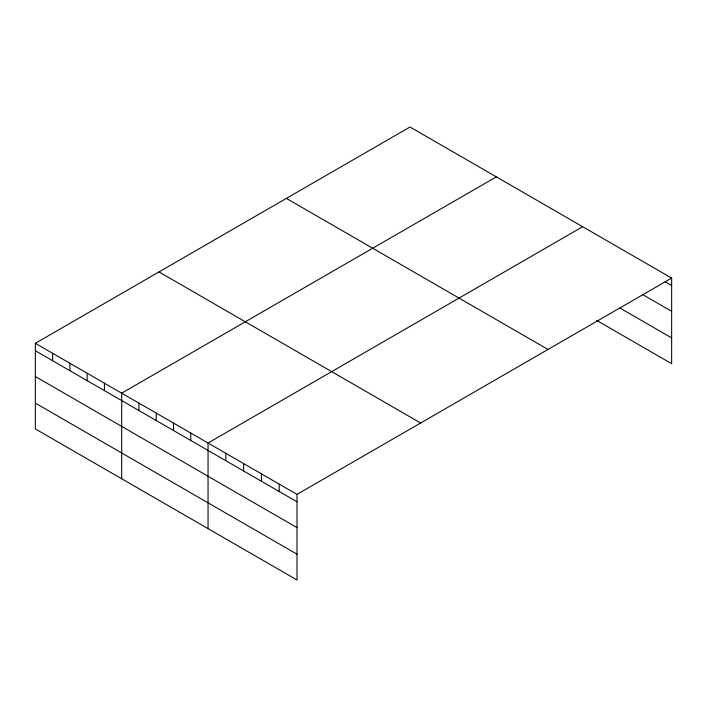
<?xml version="1.0" encoding="UTF-8"?>
<svg xmlns="http://www.w3.org/2000/svg" width="707" height="707" viewBox="0 0 707 707"><rect width="100%" height="100%" fill="white"/><g stroke="black" fill="none" stroke-linecap="round" stroke-linejoin="round"><path stroke-width="1.06" d="M596.735 320.439L671.65 363.69L671.65 278.081L409.998 127.013L35.35 343.31L35.35 428.919L297.002 579.987L297.002 494.379L35.35 343.31M496.341 176.865L121.692 393.163L121.692 478.772M582.683 226.717L208.044 443.015L208.044 528.624M297.002 494.379L671.65 278.081M665.093 281.722L671.65 285.504M642.619 294.545L671.65 311.31M620.145 308.155L671.65 337.884M286.362 198.393L548.013 349.461M158.987 271.93L420.638 422.998M35.35 350.743L297.002 501.802M35.35 376.539L297.002 527.608M35.35 403.123L297.002 554.182M279.212 484.109L279.212 491.533M261.422 473.831L261.422 481.264M243.632 463.562L243.632 470.986M225.833 453.284L225.833 460.717M190.775 433.046L190.775 440.47M173.507 423.078L173.507 430.501M156.238 413.109L156.238 420.532M138.97 403.131L138.97 410.564M104.424 383.194L104.424 390.618M87.155 373.225L87.155 380.649M69.887 363.257L69.887 370.68M52.618 353.279L52.618 360.711"/></g></svg>
